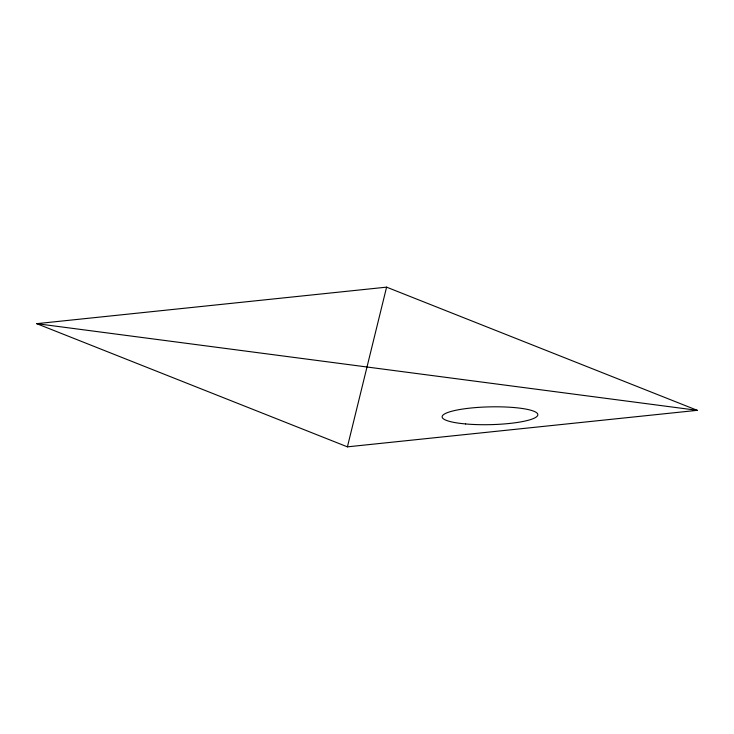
<?xml version="1.0" encoding="UTF-8"?>
<svg xmlns="http://www.w3.org/2000/svg" width="734" height="734" viewBox="0 0 734 734"><rect width="100%" height="100%" fill="white"/><g stroke="black" fill="none" stroke-linecap="round" stroke-linejoin="round"><path stroke-width="1.1" d="M347.411 446.85L386.589 287.15L697.3 410.334L347.411 446.85L36.7 323.666L386.589 287.15M36.7 323.666L697.3 410.334M465.622 423.949A47.866 8.891 -1.3 0 0 537.839 414.802A47.866 8.891 -1.3 0 0 466.503 408.526A47.866 8.891 -1.3 0 0 465.622 423.949"/></g></svg>
